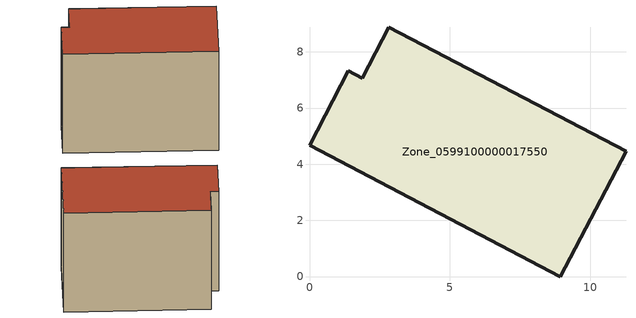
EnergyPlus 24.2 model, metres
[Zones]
Zone_0599100000017550
 floor ground (C_G): 8.93,0 0,4.68 1.38,7.32 1.88,7.06 2.83,8.87 11.27,4.47 z0
 wall outside (C_F): 8.93,0 11.27,4.47 2.83,8.87 1.88,7.06 1.38,7.32 0,4.68 8.93,0 z0:7.83
 roof outside (C_R): 0,4.68 8.93,0 11.27,4.47 2.83,8.87 1.88,7.06 1.38,7.32 z7.83
[BUILDING]
Pand.0599100000017550: North Axis=0; Terrain=City; Loads Convergence Tolerance Value=0.04; Temperature Convergence Tolerance Value=0.4; Solar Distribution=FullExterior; Maximum Number of Warmup Days=25; Minimum Number of Warmup Days=1
[Site:Location]
Rotterdam.The.Hague.AP_ZH_NLD Design_Conditions: Latitude=51.96; Longitude=4.45; Time Zone=1; Elevation=-4.5
[SITE:GROUNDTEMPERATURE:BUILDINGSURFACE]
18, 18, 18, 18, 18, 18, 18, 18, 18, 18, 18, 18
[MATERIAL] Thermal Absorptance=0.9; Solar Absorptance=0.7; Visible Absorptance=0.7
Name | Roughness | Thickness | Conductivity | Density | Specific Heat
G.TI.1946 | MediumSmooth | 0.15 | 1 | 540 | 1210
F.TI.1946 | Rough | 0.3 | 0.857143 | 1920 | 840
R.TI.1946 | MediumRough | 0.2 | 0.1 | 1500 | 1000
[CONSTRUCTION]
C_G: G.TI.1946
C_F: F.TI.1946
C_R: R.TI.1946
[ZONE]
Zone_0599100000017550: Type=1; Multiplier=1; Ceiling Height=Autocalculate; Volume=Autocalculate; Floor Area=autocalculate; Part of Total Floor Area=Yes
[ZONEINFILTRATION:DESIGNFLOWRATE]
Infil_Zone_0599100000017550: Zone or ZoneList or Space or SpaceList=Zone_0599100000017550; Schedule=AlwaysOn; Design Flow Rate Calculation Method=Flow/Area; Flow Rate per Floor Area=0.003; Constant Term Coefficient=1; Temperature Term Coefficient=0; Velocity Term Coefficient=0; Velocity Squared Term Coefficient=0
[HVACTEMPLATE:ZONE:IDEALLOADSAIRSYSTEM]
Zone_0599100000017550: Maximum Heating Supply Air Temperature=50; Minimum Cooling Supply Air Temperature=13; Maximum Heating Supply Air Humidity Ratio=0.0156; Minimum Cooling Supply Air Humidity Ratio=0.0077; Heating Limit=NoLimit; Cooling Limit=NoLimit; Dehumidification Control Type=ConstantSensibleHeatRatio; Cooling Sensible Heat Ratio=0.7; Dehumidification Setpoint=60; Humidification Control Type=None; Humidification Setpoint=30; Outdoor Air Method=None; Outdoor Air Flow Rate per Person=0.00944; Outdoor Air Flow Rate per Zone Floor Area=0; Outdoor Air Flow Rate per Zone=0; Demand Controlled Ventilation Type=None; Outdoor Air Economizer Type=NoEconomizer; Heat Recovery Type=None; Sensible Heat Recovery Effectiveness=0.7; Latent Heat Recovery Effectiveness=0.65
[ZONECONTROL:THERMOSTAT]
ThermostatControl_Zone_0599100000017550: Zone or ZoneList=Zone_0599100000017550; Control Type Schedule=DualSetpointControlType; Control 1=Thermostat_Zone_0599100000017550; Temperature Difference Between Cutout And Setpoint=0
[THERMOSTATSETPOINT:DUALSETPOINT]
Thermostat_Zone_0599100000017550: Heating Setpoint Temperature Schedule=HeatingSetpoint_Zone_0599100000017550; Cooling Setpoint Temperature Schedule=CoolingSetpoint_Zone_0599100000017550
[SCHEDULE:COMPACT]
HeatingSetpoint_Zone_0599100000017550: Through: 12/31, For: AllDays, Until: 24:00, 21
CoolingSetpoint_Zone_0599100000017550: Through: 12/31, For: AllDays, Until: 24:00, 24
DualSetpointControlType: Through: 12/31, For: AllDays, Until: 24:00, 4
AlwaysOn: Through: 12/31, For: AllDays, Until: 24:00, 1
